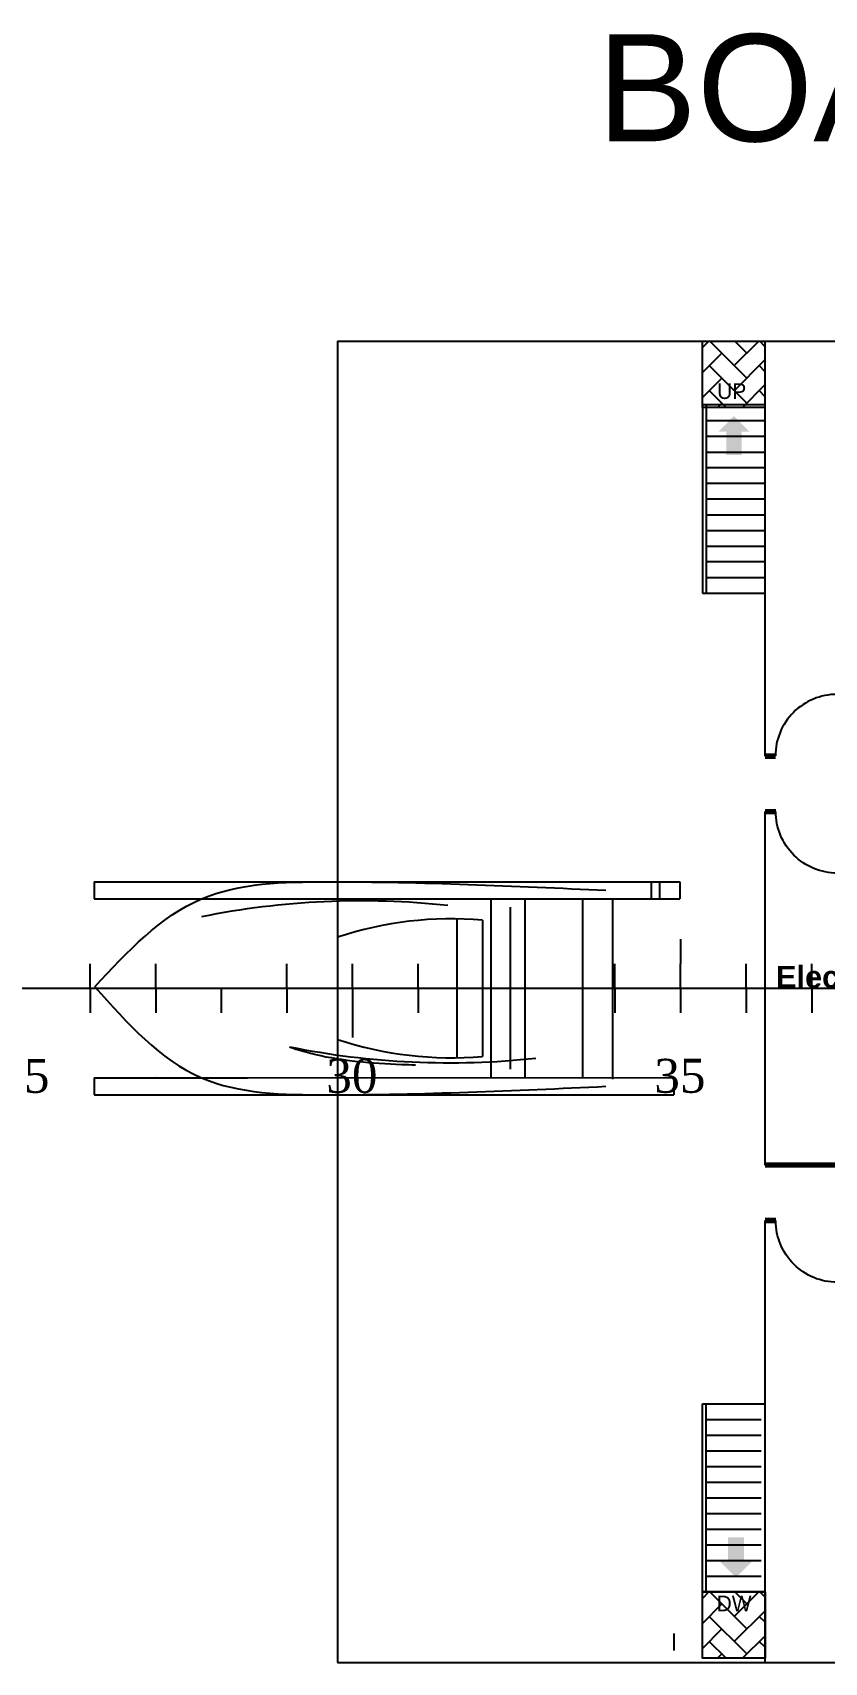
# Model space of a CAD drawing. Header units: millimetres. Extents: x 2592 to 2762, y 1632 to 1753.
# Drawn here: x 2626.18 to 2637.6, y 1658.19 to 1681.67 of the extents above; entities that cross this region are included whole.
import ezdxf

# ---------------------------------------------------------------- set-up
doc = ezdxf.new("R2010")
doc.units = ezdxf.units.MM
for name, color, linetype in [('-1', 7, 'Continuous'), ('01', 7, 'Continuous'), ('15', 7, 'Continuous'), ('Layer3', 7, 'Continuous')]:
    doc.layers.add(name, color=color, linetype=linetype)
doc.layers.add('Layer4', color=7, linetype='Continuous', lineweight=30)
doc.styles.add('ASU', font='isocp.shx', dxfattribs={"height": 0.005})
doc.styles.add('holek', font='', dxfattribs={"height": 2})
doc.styles.get("Standard").update_dxf_attribs({"font": 'Arial.ttf'})
doc.styles.get('holek').set_extended_font_data('Vani')

msp = doc.modelspace()

# ---------------------------------------------------------------- hatches: boundary and pattern name
at = {"layer": '01'}
h = msp.add_hatch(dxfattribs=at)
h.set_pattern_fill('AR-HBONE', color=2, scale=0.0637, style=0)
h.set_pattern_definition([(45, (1810.3917, 1652.73126), (5e-16, 0.36034235), [0.76440155, -0.25480052]), (135, (1810.57188, 1652.91143), (5e-16, 0.36034235), [0.76440155, -0.25480052])])
h.paths.add_polyline_path([(2636.739, 1676.272), (2636.739, 1677.228), (2635.836, 1677.228), (2635.836, 1676.272)])
h = msp.add_hatch(dxfattribs=at)
h.set_pattern_fill('AR-HBONE', color=2, scale=0.0637, style=0)
h.set_pattern_definition([(45, (1810.39178, 1634.7073), (5e-16, 0.36034235), [0.76440155, -0.25480052]), (135, (1810.57196, 1634.88746), (5e-16, 0.36034235), [0.76440155, -0.25480052])])
h.paths.add_polyline_path([(2636.74, 1658.248), (2636.74, 1659.204), (2635.836, 1659.204), (2635.836, 1658.248)])
at = {"layer": 'Layer4'}
for points in [[(2636.405, 1675.585), (2636.18, 1675.585), (2636.18, 1675.923), (2636.067, 1675.923), (2636.292, 1676.149), (2636.518, 1675.923), (2636.405, 1675.923)], [(2636.438, 1659.99), (2636.206, 1659.99), (2636.206, 1659.643), (2636.091, 1659.643), (2636.322, 1659.411), (2636.554, 1659.643), (2636.438, 1659.643)]]:
    msp.add_hatch(color=256, dxfattribs=at).paths.add_polyline_path(points)

# ---------------------------------------------------------------- linework, layer by layer
at = {"layer": '-1', "color": 7}
msp.add_line((2636.894, 1670.45), (2636.74, 1670.45), dxfattribs=at)
for points in [[(2637.777, 1671.25), (2637.777, 1672.138, 0.414214), (2636.889, 1671.25)], [(2637.782, 1670.45), (2637.782, 1669.562, -0.414214), (2636.894, 1670.45)], [(2637.782, 1664.554), (2637.782, 1663.666, -0.414214), (2636.894, 1664.554)]]:
    msp.add_lwpolyline(points, format="xyb", dxfattribs=at)
for p, q in [((2630.579, 1677.229), (2655.594, 1677.229)), ((2630.579, 1677.229), (2630.579, 1658.189)), ((2632.085, 1677.229), (2655.594, 1677.229)), ((2636.74, 1671.25), (2636.74, 1677.229)), ((2636.735, 1671.25), (2636.889, 1671.25)), ((2636.74, 1671.275), (2636.889, 1671.275)), ((2636.74, 1671.225), (2636.889, 1671.225)), ((2636.74, 1670.475), (2636.894, 1670.475)), ((2636.74, 1665.354), (2636.74, 1670.45)), ((2636.74, 1670.425), (2636.894, 1670.425)), ((2627.072, 1669.437), (2635.514, 1669.438)), ((2627.072, 1669.437), (2627.072, 1669.192)), ((2635.1, 1669.438), (2635.1, 1669.192)), ((2635.218, 1669.438), (2635.218, 1669.192)), ((2635.514, 1669.438), (2635.514, 1669.192)), ((2627.072, 1669.192), (2635.423, 1669.192)), ((2632.789, 1669.191), (2632.789, 1666.613)), ((2633.28, 1669.191), (2633.28, 1666.613)), ((2634.11, 1669.192), (2634.11, 1666.614)), ((2634.541, 1669.17), (2634.541, 1666.592)), ((2635.33, 1669.192), (2635.514, 1669.192)), ((2632.298, 1668.903), (2632.298, 1666.901)), ((2632.666, 1668.884), (2632.666, 1666.92)), ((2633.067, 1669.069), (2633.067, 1666.737)), ((2630.579, 1668.639), (2630.579, 1667.165)), ((2635.522, 1668.609), (2635.522, 1668.256)), ((2627.012, 1667.902), (2627.012, 1668.256)), ((2627.958, 1667.902), (2627.958, 1668.256)), ((2629.849, 1667.902), (2629.849, 1668.256)), ((2630.795, 1667.902), (2630.795, 1668.256)), ((2631.74, 1667.902), (2631.74, 1668.256)), ((2634.577, 1667.902), (2634.577, 1668.256)), ((2635.522, 1667.902), (2635.522, 1668.256)), ((2636.468, 1667.902), (2636.468, 1668.256)), ((2637.414, 1667.902), (2637.414, 1668.256)), ((2627.012, 1667.902), (2627.012, 1667.548)), ((2627.958, 1667.902), (2627.958, 1667.548)), ((2628.903, 1667.902), (2628.903, 1667.548)), ((2629.849, 1667.902), (2629.849, 1667.548)), ((2630.795, 1667.902), (2630.795, 1667.548)), ((2631.74, 1667.902), (2631.74, 1667.548)), ((2634.577, 1667.902), (2634.577, 1667.548)), ((2635.522, 1667.902), (2635.522, 1667.548)), ((2636.468, 1667.902), (2636.468, 1667.548)), ((2637.414, 1667.902), (2637.414, 1667.548)), ((2630.795, 1667.548), (2630.795, 1667.195)), ((2627.072, 1666.613), (2629.282, 1666.613)), ((2627.072, 1666.613), (2627.072, 1666.367)), ((2627.956, 1666.615), (2635.423, 1666.614)), ((2635.423, 1666.614), (2635.423, 1666.368)), ((2627.072, 1666.367), (2635.423, 1666.368)), ((2648.284, 1665.379), (2636.74, 1665.379)), ((2648.334, 1665.329), (2636.74, 1665.329)), ((2636.894, 1664.579), (2636.74, 1664.579)), ((2636.74, 1658.189), (2636.74, 1664.554)), ((2636.74, 1664.554), (2636.894, 1664.554)), ((2636.894, 1664.529), (2636.74, 1664.529)), ((2635.423, 1658.606), (2635.423, 1658.361)), ((2630.579, 1658.189), (2648.838, 1658.189))]:
    msp.add_line(p, q)
at = {"color": 0}
for p, q in [((2635.836, 1674.263), (2635.836, 1673.598)), ((2635.836, 1661.249), (2635.836, 1661.914))]:
    msp.add_line(p, q, dxfattribs=at)
at = {"ltscale": 5}
msp.add_line((2593.688, 1667.902), (2702.658, 1667.902), dxfattribs=at)
at = {"color": 2}
for points in [[(2635.836, 1677.228), (2636.739, 1677.228), (2636.739, 1676.272), (2635.836, 1676.272)], [(2635.836, 1659.204), (2636.74, 1659.204), (2636.74, 1658.248), (2635.836, 1658.248)]]:
    msp.add_lwpolyline(points, close=True, dxfattribs=at)
for points in [[(2635.836, 1676.308), (2635.836, 1674.263)], [(2636.74, 1676.308), (2635.836, 1676.308)], [(2635.893, 1676.308), (2635.893, 1674.853)], [(2635.893, 1676.082), (2636.74, 1676.082)], [(2635.893, 1675.856), (2636.74, 1675.856)], [(2635.893, 1675.856), (2636.74, 1675.856)], [(2635.893, 1675.63), (2636.74, 1675.63)], [(2635.893, 1675.405), (2636.74, 1675.405)], [(2635.893, 1675.179), (2635.893, 1673.598)], [(2635.893, 1675.179), (2636.74, 1675.179)], [(2635.893, 1674.953), (2636.74, 1674.953)], [(2635.893, 1674.727), (2636.74, 1674.727)], [(2635.893, 1674.501), (2636.74, 1674.501)], [(2635.836, 1674.263), (2635.836, 1673.598)], [(2635.893, 1674.275), (2636.74, 1674.275)], [(2635.893, 1674.05), (2636.74, 1674.05)], [(2635.893, 1673.824), (2636.74, 1673.824)], [(2635.836, 1673.598), (2636.74, 1673.598)], [(2635.836, 1661.249), (2635.836, 1661.914)], [(2635.836, 1661.914), (2636.74, 1661.914)], [(2635.893, 1660.333), (2635.893, 1661.914)], [(2635.893, 1661.688), (2636.683, 1661.688)], [(2635.893, 1661.463), (2636.683, 1661.463)], [(2635.836, 1659.204), (2635.836, 1661.249)], [(2635.893, 1661.237), (2636.683, 1661.237)], [(2635.893, 1661.011), (2636.683, 1661.011)], [(2635.893, 1660.785), (2636.683, 1660.785)], [(2635.893, 1659.204), (2635.893, 1660.659)], [(2635.893, 1660.559), (2636.683, 1660.559)], [(2635.893, 1660.333), (2636.683, 1660.333)], [(2635.893, 1660.108), (2636.683, 1660.108)], [(2635.893, 1659.882), (2636.683, 1659.882)], [(2635.893, 1659.656), (2636.683, 1659.656)], [(2635.893, 1659.656), (2636.683, 1659.656)], [(2635.893, 1659.43), (2636.683, 1659.43)], [(2636.74, 1659.204), (2635.836, 1659.204)]]:
    msp.add_lwpolyline(points)
for centre, radius, start, end in [((2630.92, 1657.54), 11.622, 83.8343, 101.4378), ((2632.219, 1663.695), 5.208, 85.0706, 108.3491), ((2632.189, 1678.451), 11.622, 258.5622, 276.1657), ((2632.219, 1672.109), 5.208, 251.6509, 274.9294)]:
    msp.add_arc(centre, radius, start, end)
for points in [[(2627.08, 1667.925), (2628.615, 1669.191), (2630.43, 1669.437), (2634.446, 1669.314)], [(2627.08, 1667.925), (2628.615, 1666.613), (2630.43, 1666.367), (2634.446, 1666.49)]]:
    msp.add_spline(points, degree=3)
msp.add_open_spline([(2629.884, 1667.059), (2629.915, 1667.048), (2629.947, 1667.037), (2630.071, 1666.997), (2630.166, 1666.971), (2630.457, 1666.903), (2630.659, 1666.872), (2631.073, 1666.827), (2631.286, 1666.815), (2631.567, 1666.804), (2631.634, 1666.802), (2631.701, 1666.8)], degree=3, knots=[19.25417, 19.25417, 19.25417, 19.25417, 20.140065, 20.140065, 22.754931, 22.754931, 27.984663, 27.984663, 33.228926, 33.228926, 34.856075, 34.856075, 34.856075, 34.856075])
at = {"layer": 'Layer3'}
msp.add_line((2640.433, 1665.354), (2636.74, 1665.354), dxfattribs=at)
at = {"layer": 'Layer3', "color": 0}
msp.add_line((2630.579, 1658.189), (2655.594, 1658.189), dxfattribs=at)

# ---------------------------------------------------------------- texts
at = {"color": 2, "char_height": 0.2258, "width": 0.80247, "style": 'holek'}
for s, insert, attachment_point in [('UP', (2636.05, 1676.391), 7), ('DW', (2636.042, 1659.151), 1)]:
    msp.add_mtext(s, dxfattribs=dict(at, insert=insert, attachment_point=attachment_point))
at = {"char_height": 0.48854, "width": 4.98215, "attachment_point": 5, "style": 'ASU'}
for s, insert in [('{\\fTimes New Roman|b0|i0|c0|p18;25}', (2626.058, 1666.637)), ('{\\fTimes New Roman|b0|i0|c0|p18;30}', (2630.785, 1666.637)), ('{\\fTimes New Roman|b0|i0|c0|p18;35}', (2635.513, 1666.638))]:
    msp.add_mtext(s, dxfattribs=dict(at, insert=insert))
at = {"layer": '15', "attachment_point": 1}
for s, width, gutter_width, heights, insert, char_height in [('BOAT DECK', 22.69982, 25.527, [3.952], (2634.318, 1681.651), 1.5442), ('{\\fArial|b1|i0|c0|p34;Electrical Room}', 4.53817, 38.861, [0], (2636.897, 1668.226), 0.31734)]:
    msp.add_mtext_dynamic_manual_height_columns(s, width=width, gutter_width=gutter_width, heights=heights, dxfattribs=dict(at, insert=insert, char_height=char_height))

doc.saveas('drawing.dxf')
